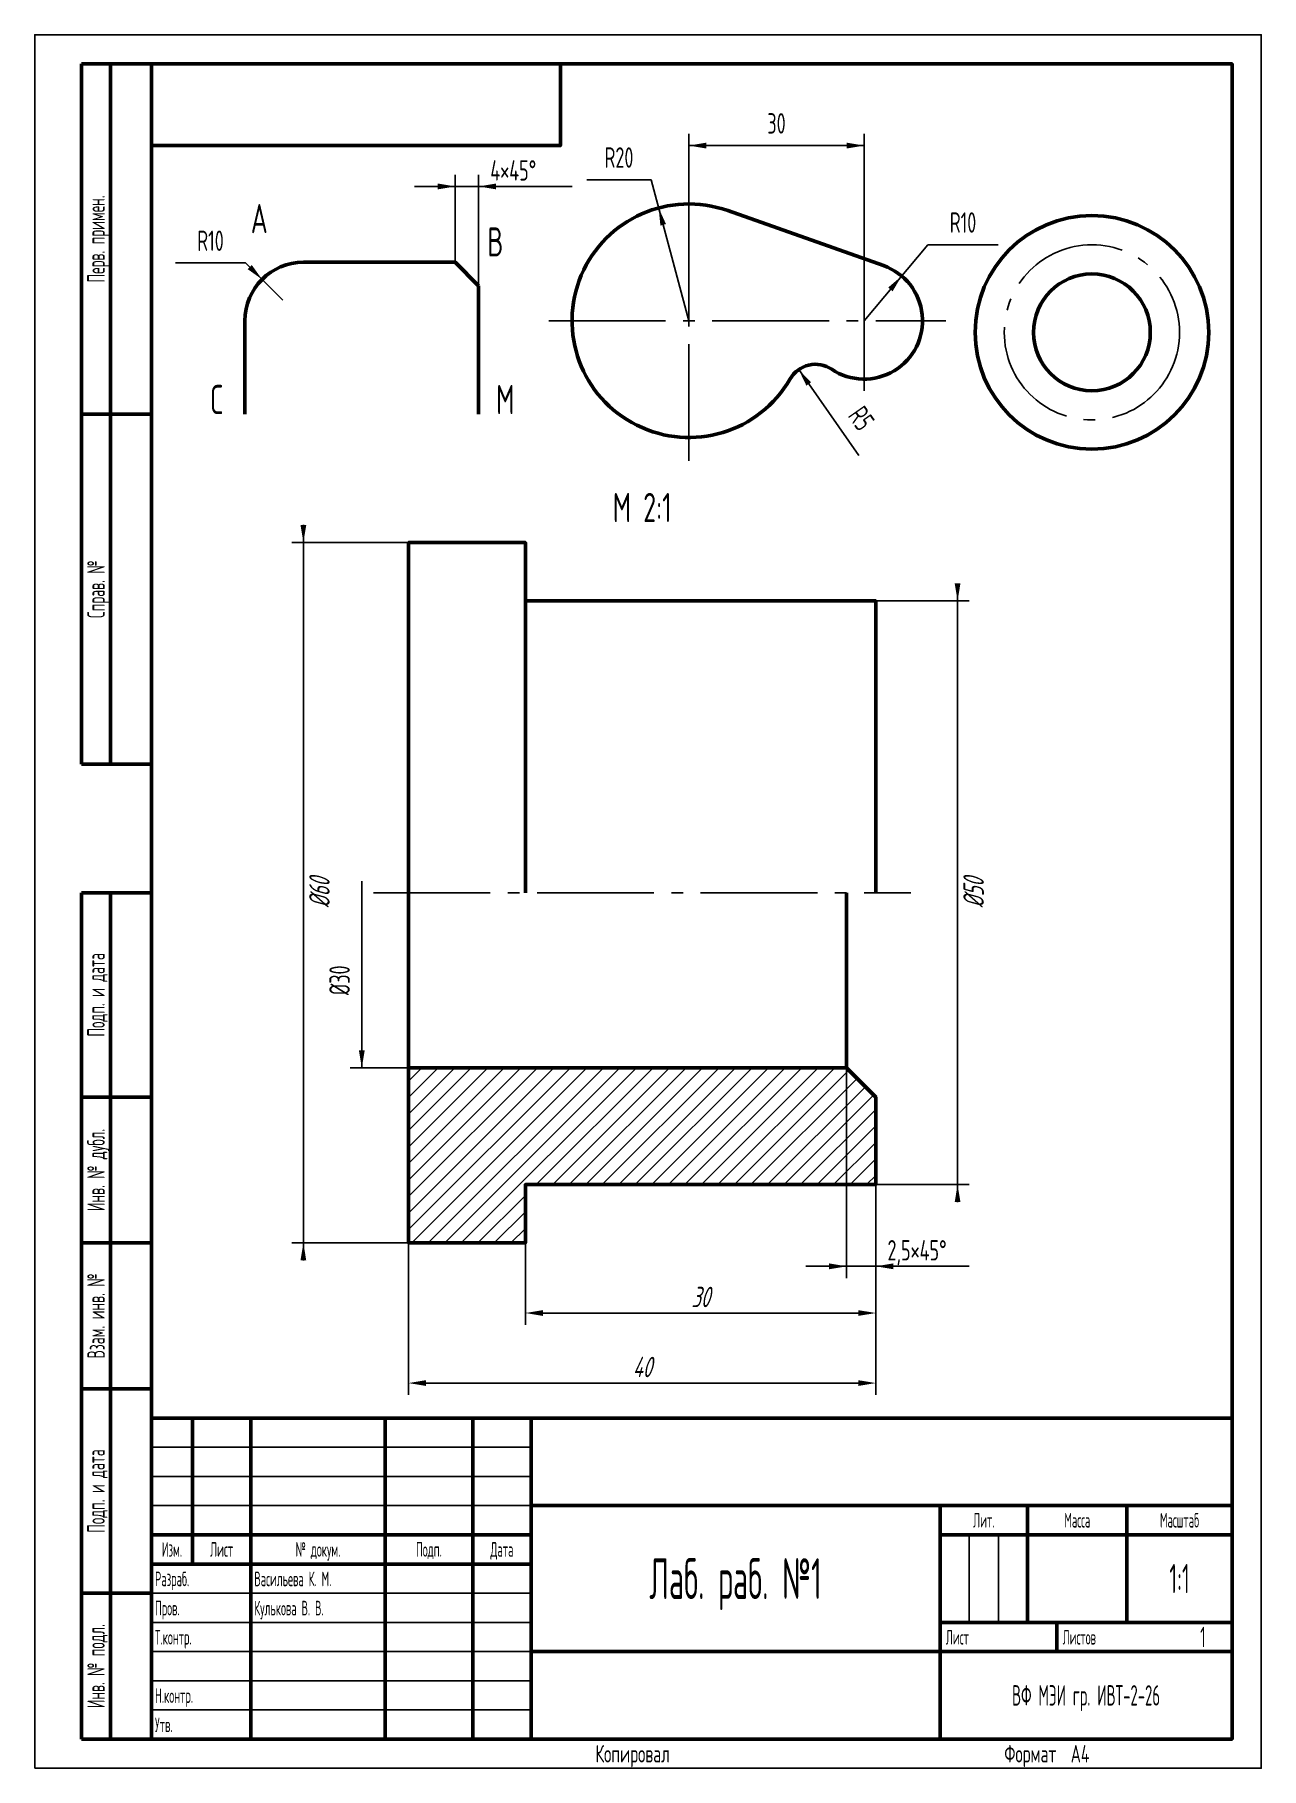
# Model space of a CAD drawing. Header units: millimetres. Extents: x 0 to 210, y 0 to 297.
import ezdxf
from ezdxf.enums import TextEntityAlignment as Align

# ---------------------------------------------------------------- set-up
doc = ezdxf.new("R2010")
doc.units = ezdxf.units.MM
doc.linetypes.add('AXIS', pattern=[28, 20, -3, 2, -3])
for name, color, linetype, lineweight in [('Обозначения', 3, 'Continuous', 25), ('Осевая', 1, 'AXIS', 25), ('Основная', 7, 'Continuous', 50), ('Размеры', 3, 'Continuous', 25), ('Рамка', 7, 'Continuous', 50), ('Рамка_тонкая', 7, 'Continuous', 25), ('Штриховка', 8, 'Continuous', 25)]:
    doc.layers.add(name, color=color, linetype=linetype, lineweight=lineweight)
doc.styles.add('GOST', font='GOST type A.ttf', dxfattribs={"width": 0.8, "oblique": 15})
doc.dimstyles.new('ГОСТ', dxfattribs={"dimtxt": 3.5, "dimasz": 3, "dimexe": 2, "dimexo": 0, "dimgap": 1, "dimtad": 1, "dimdec": 1, "dimtxsty": 'GOST', "dimcen": 2.5, "dimclrd": 3, "dimclre": 3, "dimclrt": 3, "dimazin": 3, "dimtfac": 1, "dimtmove": 0, "dimatfit": 3, "dimlwd": 25, "dimlwe": 25})

msp = doc.modelspace()

# ---------------------------------------------------------------- hatches: boundary and pattern name
at = {"layer": 'Размеры'}
for points in [[(112, 278), (115, 277.5), (115, 278.5)], [(142, 278), (139, 278.5), (139, 277.5)], [(72, 271), (69, 271.5), (69, 270.5)], [(76, 271), (79, 270.5), (79, 271.5)], [(106.82, 267.32), (107.12, 264.29), (108.08, 264.55)], [(38.93, 255.07), (37.16, 257.55), (36.45, 256.84)], [(148.43, 255.66), (146.12, 253.68), (146.88, 253.04)], [(130.8, 239.62), (132.11, 236.88), (132.93, 237.45)], [(56, 120), (56.5, 123), (55.5, 123)], [(139, 86), (136, 86.5), (136, 85.5)], [(144, 86), (147, 85.5), (147, 86.5)]]:
    msp.add_hatch(color=3, dxfattribs=at).paths.add_polyline_path(points)
at = {"layer": 'Штриховка'}
h = msp.add_hatch(dxfattribs=at)
h.set_pattern_fill('ANSI31', scale=0.62992)
h.paths.add_polyline_path([(64, 120), (139, 120), (144, 115), (144, 100), (84, 100), (84, 90), (64, 90)])

# ---------------------------------------------------------------- linework, layer by layer
at = {"layer": 'Осевая'}
for p, q in [((88, 248), (156, 248)), ((112, 224), (112, 248)), ((142, 236), (142, 248)), ((58, 150), (150, 150))]:
    msp.add_line(p, q, dxfattribs=at)
msp.add_circle((181, 246), 15, dxfattribs=at)
at = {"layer": 'Основная'}
for p, q in [((118.67, 266.86), (145.33, 257.43)), ((46, 258), (72, 258)), ((72, 258), (76, 254)), ((76, 254), (76, 232)), ((36, 248), (36, 232)), ((84, 200), (84, 150)), ((64, 120), (64, 150)), ((139, 120), (139, 150))]:
    msp.add_line(p, q, dxfattribs=at)
msp.add_lwpolyline([(64, 150), (64, 210), (84, 210), (84, 200), (144, 200), (144, 150)], dxfattribs=at)
msp.add_lwpolyline([(64, 120), (139, 120), (144, 115), (144, 100), (84, 100), (84, 90), (64, 90)], close=True, dxfattribs=at)
for radius in [20, 10]:
    msp.add_circle((181, 246), radius, dxfattribs=at)
for centre, radius, start, end in [((112, 248), 20, 70.5288, 330.0736), ((46, 248), 10, 90, 180), ((142, 248), 10, 236.251, 70.5288), ((133.67, 235.53), 5, 56.251, 150.0736)]:
    msp.add_arc(centre, radius, start, end, dxfattribs=at)
at = {"layer": 'Размеры'}
for p, q in [((112, 248), (112, 280)), ((142, 248), (142, 280)), ((112, 278), (142, 278)), ((65, 271), (92, 271)), ((72, 258), (72, 273)), ((76, 254), (76, 273)), ((105.53, 272.15), (94.53, 272.15)), ((112, 248), (105.53, 272.15)), ((142, 248), (152.93, 261.02)), ((152.93, 261.02), (164.93, 261.02)), ((36.1, 257.9), (24.1, 257.9)), ((42.46, 251.54), (36.1, 257.9)), ((130.8, 239.62), (141.12, 224.88)), ((56, 152), (56, 120)), ((64, 120), (54, 120)), ((139, 120), (139, 84)), ((144, 115), (144, 84)), ((132, 86), (160, 86))]:
    msp.add_line(p, q, dxfattribs=at)
at = {"layer": 'Рамка'}
for p, q in [((8, 172), (8, 292)), ((8, 292), (20, 292)), ((13, 172), (13, 292)), ((8, 232), (20, 232)), ((8, 172), (20, 172)), ((8, 5), (8, 150)), ((8, 150), (20, 150)), ((13, 5), (13, 150)), ((8, 115), (20, 115)), ((8, 90), (20, 90)), ((8, 65), (20, 65)), ((27, 35), (27, 60)), ((37, 5), (37, 60)), ((60, 5), (60, 60)), ((75, 5), (75, 60)), ((85, 5), (85, 60)), ((85, 45), (205, 45)), ((155, 5), (155, 45)), ((170, 25), (170, 45)), ((187, 25), (187, 45)), ((20, 40), (85, 40)), ((155, 40), (205, 40)), ((20, 35), (85, 35)), ((8, 30), (20, 30)), ((155, 25), (205, 25)), ((175, 20), (175, 25)), ((85, 20), (155, 20)), ((155, 20), (205, 20)), ((8, 5), (20, 5))]:
    msp.add_line(p, q, dxfattribs=at)
msp.add_lwpolyline([(20, 5), (205, 5), (205, 292), (20, 292)], close=True, dxfattribs=at)
for points in [[(20, 278), (90, 278), (90, 292)], [(20, 5), (20, 60), (205, 60)]]:
    msp.add_lwpolyline(points, dxfattribs=at)
at = {"layer": 'Рамка_тонкая'}
for p, q in [((20, 55), (85, 55)), ((20, 50), (85, 50)), ((20, 45), (85, 45)), ((160, 25), (160, 40)), ((165, 25), (165, 40)), ((20, 30), (85, 30)), ((20, 25), (85, 25)), ((20, 20), (85, 20)), ((20, 15), (85, 15)), ((20, 10), (85, 10))]:
    msp.add_line(p, q, dxfattribs=at)
msp.add_lwpolyline([(0, 0), (210, 0), (210, 297), (0, 297)], close=True, dxfattribs=at)

# ---------------------------------------------------------------- texts
at = {"layer": 'Обозначения', "style": 'GOST', "width": 0.8}
for s, p in [('A', (37, 263)), ('B', (77.5, 259)), ('C', (30, 232)), ('M', (79, 232))]:
    msp.add_text(s, height=5, dxfattribs=at).set_placement(p)
msp.add_text('М 2:1', height=5, dxfattribs=at).set_placement((104, 216), align=Align.MIDDLE_CENTER)
at = {"layer": 'Размеры', "style": 'GOST', "width": 0.8}
for s, p in [('30', (127, 279)), ('R20', (100.03, 273.15)), ('R10', (158.93, 262.02)), ('R10', (30.1, 258.9))]:
    msp.add_text(s, height=3.5, dxfattribs=at).set_placement(p, align=Align.BOTTOM_CENTER)
for s, p in [('4×45°', (78, 272)), ('2,5×45°', (146, 87))]:
    msp.add_text(s, height=3.5, dxfattribs=at).set_placement(p)
for s, rotation, p in [('R5', -55, (139.24, 229.66)), ('%%c30', 90, (55, 135))]:
    msp.add_text(s, height=3.5, rotation=rotation, dxfattribs=at).set_placement(p, align=Align.BOTTOM_CENTER)
at = {"layer": 'Рамка_тонкая', "style": 'GOST', "width": 0.7}
for s, p in [('Перв. примен.', (10.5, 262)), ('Справ. №', (10.5, 202)), ('Подп. и дата', (10.5, 132.5)), ('Инв. № дубл.', (10.5, 102.5)), ('Взам. инв. №', (10.5, 77.5)), ('Подп. и дата', (10.5, 47.5)), ('Инв. № подл.', (10.5, 17.5))]:
    msp.add_text(s, height=3, rotation=90, dxfattribs=at).set_placement(p, align=Align.MIDDLE_CENTER)
at = {"layer": 'Рамка_тонкая', "style": 'GOST', "width": 0.65}
for s, height, p in [('Лит.', 2.5, (162.5, 42.5)), ('Масса', 2.5, (178.5, 42.5)), ('Масштаб', 2.5, (196, 42.5)), ('Изм.', 2.5, (23.5, 37.5)), ('Лист', 2.5, (32, 37.5)), ('№ докум.', 2.5, (48.5, 37.5)), ('Подп.', 2.5, (67.5, 37.5)), ('Дата', 2.5, (80, 37.5)), ('Лаб. раб. №1', 7, (120, 32.5)), ('1:1', 5, (196, 32.5)), ('1', 3.5, (200, 22.5)), ('ВФ МЭИ гр. ИВТ-2-26', 3.5, (180, 12.5))]:
    msp.add_text(s, height=height, dxfattribs=at).set_placement(p, align=Align.MIDDLE_CENTER)
at = {"layer": 'Рамка_тонкая', "style": 'GOST'}
for s, height, width, p in [('Разраб.', 2.5, 0.65, (20.6, 31.2)), ('Васильева К. М.', 2.5, 0.65, (37.6, 31.2)), ('Пров.', 2.5, 0.65, (20.6, 26.2)), ('Кулькова В. В.', 2.5, 0.65, (37.6, 26.2)), ('Т.контр.', 2.5, 0.65, (20.6, 21.2)), ('Лист', 2.5, 0.65, (156, 21.2)), ('Листов', 2.5, 0.65, (176, 21.2)), ('Н.контр.', 2.5, 0.65, (20.6, 11.2)), ('Утв.', 2.5, 0.65, (20.6, 6.2)), ('Копировал', 3, 0.8, (96, 1)), ('Формат  А4', 3, 0.8, (166, 1))]:
    msp.add_text(s, height=height, dxfattribs=dict(at, width=width)).set_placement(p)

# ---------------------------------------------------------------- dimensions: what is measured, and where the dimension line sits
at = {"layer": 'Размеры'}
for base, p1, p2, text in [((46, 210), (64, 210), (64, 90), '%%c60'), ((158, 200), (144, 200), (144, 100), '%%c50')]:
    msp.add_linear_dim(base=base, p1=p1, p2=p2, angle=90, text=text, dimstyle='ГОСТ', override={"dimlfac": 0.5}, dxfattribs=at).render()
for base, p1 in [((64, 66), (64, 90)), ((84, 78), (84, 100))]:
    msp.add_linear_dim(base=base, p1=p1, p2=(144, 100), dimstyle='ГОСТ', override={"dimlfac": 0.5}, dxfattribs=at).render()

doc.saveas('drawing.dxf')
